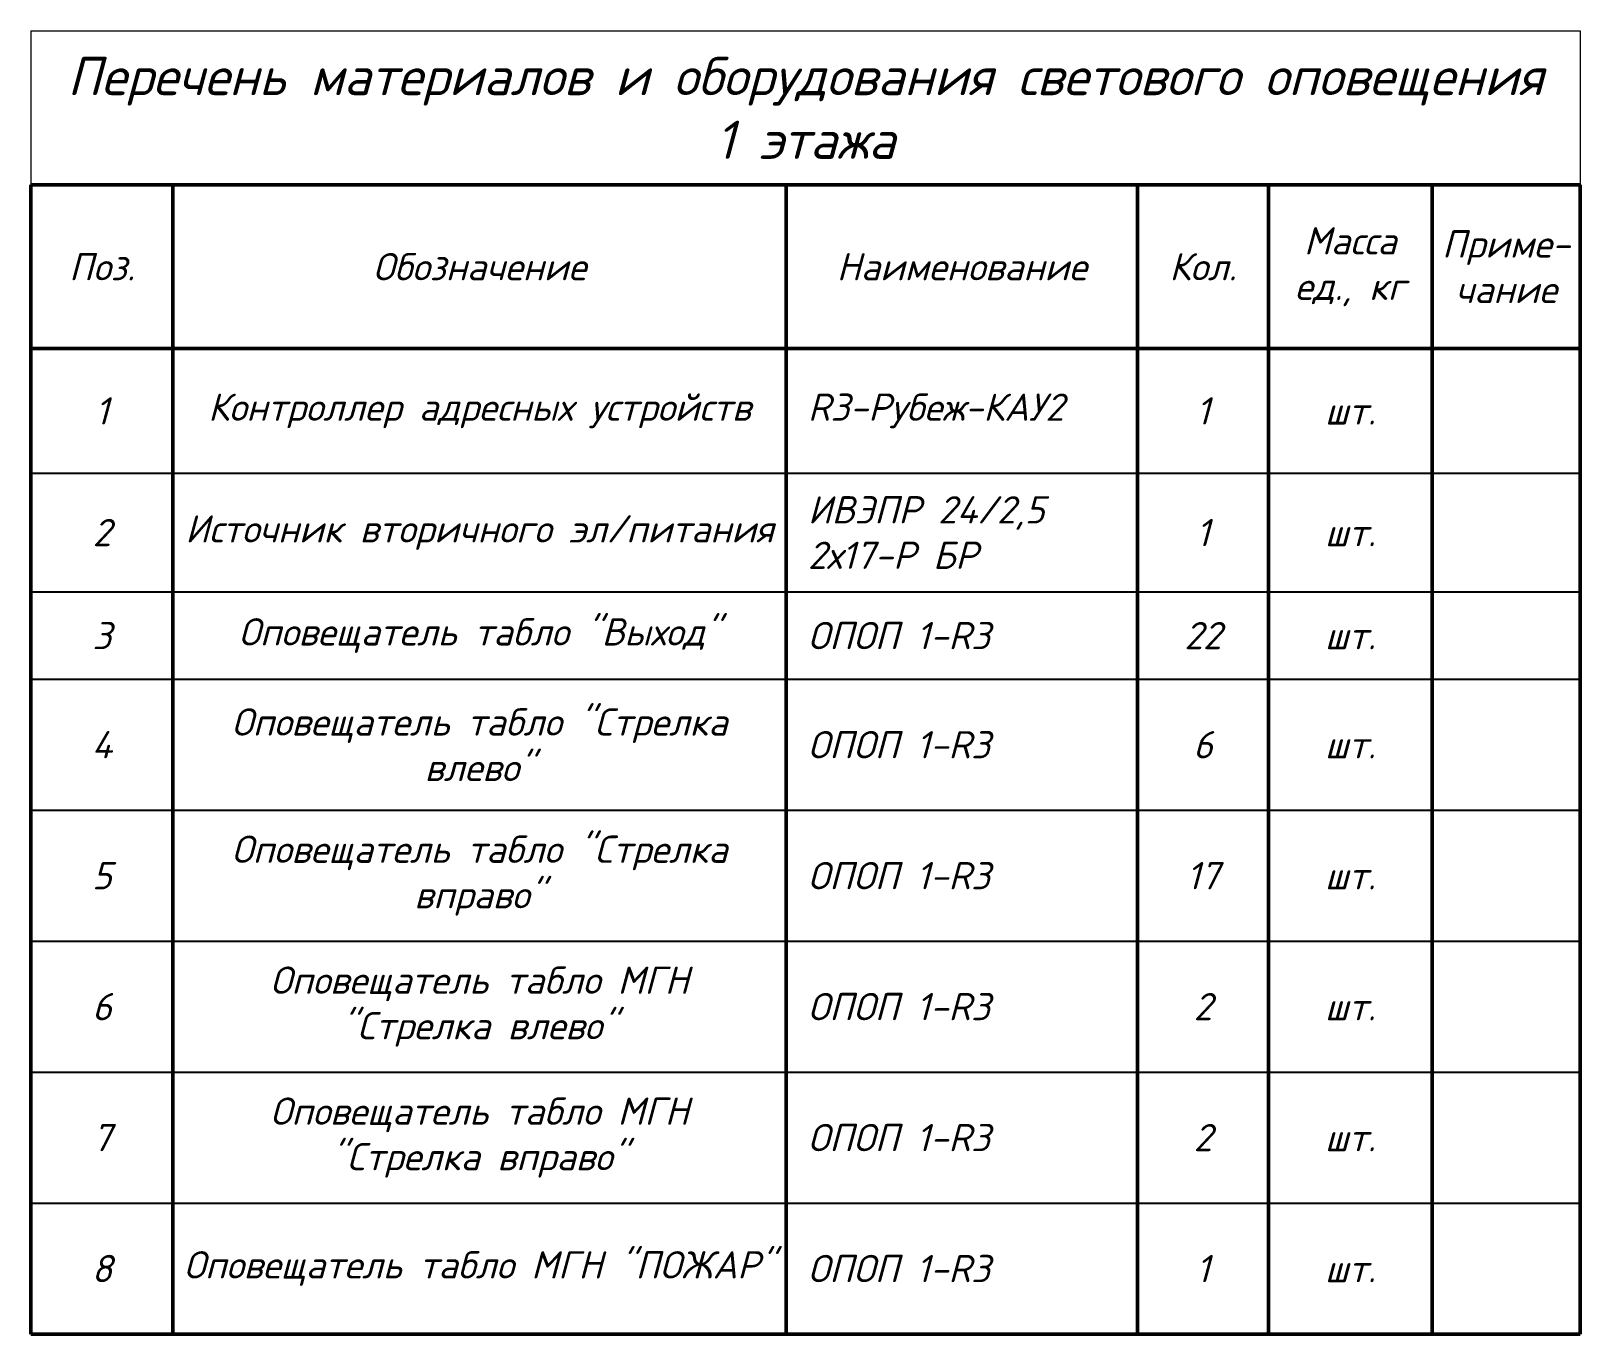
# Model space of a CAD drawing. Extents: x -152830 to 1281226, y -304852 to -2349.
# Drawn here: x 339479 to 353674, y -304852 to -292912 of the extents above; entities that cross this region are included whole.
import ezdxf

# ---------------------------------------------------------------- set-up
doc = ezdxf.new("R2010")
doc.units = 0
doc.header["$LTSCALE"] = 100
doc.layers.get('Defpoints').update_dxf_attribs({"color": 42})
doc.styles.add('OlympDesign', font='isocpeui.ttf', dxfattribs={"height": 250})

# ---------------------------------------------------------------- blocks, each defined once
blk = doc.blocks.new('*T2351')
at = {"color": 0, "lineweight": 50, "transparency": 16777216}
for p, q in [((0, -1410), (14195, -1410)), ((0, -1410), (0, -11940)), ((1300, -1410), (1300, -11940)), ((6919, -1410), (6919, -11940)), ((10139, -1410), (10139, -11940)), ((11339, -1410), (11339, -11940)), ((12839, -1410), (12839, -11940)), ((14195, -1410), (14195, -11940)), ((0, -2910), (14195, -2910)), ((0, -11940), (14195, -11940))]:
    blk.add_line(p, q, dxfattribs=at)
at = {"color": 0, "lineweight": -2, "transparency": 16777216}
for p, q in [((0, -4051), (14195, -4051)), ((0, -5140), (14195, -5140)), ((0, -5940), (14195, -5940)), ((0, -7140), (14195, -7140)), ((0, -8340), (14195, -8340)), ((0, -9540), (14195, -9540)), ((0, -10740), (14195, -10740))]:
    blk.add_line(p, q, dxfattribs=at)
at = {"layer": 'Defpoints', "color": 8, "linetype": 'ByBlock', "lineweight": 0, "transparency": 16777216}
for p, q in [((0, 0), (14195, 0)), ((0, 0), (0, -1410)), ((14195, 0), (14195, -1410))]:
    blk.add_line(p, q, dxfattribs=at)
at = {"color": 0, "transparency": 16777216, "style": 'OlympDesign'}
for s, insert, char_height, width, attachment_point in [('Перечень материалов и оборудования светового оповещения 1 этажа', (7097, -705), 350, 13794.54, 5), ('Масса ед., кг', (12089, -2160), 250, 1100, 5), ('Приме- чание', (13517, -2160), 250, 955.55, 5), ('Поз.', (650, -2160), 250, 900, 5), ('Обозначение', (4110, -2160), 250, 5219.44, 5), ('Наименование', (8529, -2160), 250, 2819.56, 5), ('Кол.', (10739, -2160), 250, 800, 5), ('1', (650, -3481), 250, 900, 5), ('Контроллер адресных устройств', (4110, -3481), 250, 5219.44, 5), ('R3-Рубеж-КАУ2', (7119, -3481), 250, 2819.56, 4), ('1', (10739, -3481), 250, 800, 5), ('шт.', (12089, -3481), 250, 1100, 5), ('ИВЭПР 24/2,5 2х17-Р БР', (7119, -4596), 250, 2819.56, 4), ('2', (650, -4596), 250, 900, 5), ('Источник вторичного эл/питания ', (4110, -4596), 250, 5219.44, 5), ('1', (10739, -4596), 250, 800, 5), ('шт.', (12089, -4596), 250, 1100, 5), ('Оповещатель табло "Выход"', (4110, -5540), 250, 5219.44, 5), ('3', (650, -5540), 250, 900, 5), ('ОПОП 1-R3', (7119, -5540), 250, 2819.56, 4), ('22', (10739, -5540), 250, 800, 5), ('шт.', (12089, -5540), 250, 1100, 5), ('Оповещатель табло "Стрелка влево"', (4110, -6540), 250, 5219.44, 5), ('4', (650, -6540), 250, 900, 5), ('ОПОП 1-R3', (7119, -6540), 250, 2819.56, 4), ('6', (10739, -6540), 250, 800, 5), ('шт.', (12089, -6540), 250, 1100, 5), ('Оповещатель табло "Стрелка вправо"', (4110, -7740), 250, 5219.44, 5), ('5', (650, -7740), 250, 900, 5), ('ОПОП 1-R3', (7119, -7740), 250, 2819.56, 4), ('17', (10739, -7740), 250, 800, 5), ('шт.', (12089, -7740), 250, 1100, 5), ('Оповещатель табло МГН "Стрелка влево" ', (4110, -8940), 250, 5219.44, 5), ('6', (650, -8940), 250, 900, 5), ('ОПОП 1-R3', (7119, -8940), 250, 2819.56, 4), ('2', (10739, -8940), 250, 800, 5), ('шт.', (12089, -8940), 250, 1100, 5), ('Оповещатель табло МГН "Стрелка вправо"', (4110, -10140), 250, 5219.44, 5), ('7', (650, -10140), 250, 900, 5), ('ОПОП 1-R3', (7119, -10140), 250, 2819.56, 4), ('2', (10739, -10140), 250, 800, 5), ('шт.', (12089, -10140), 250, 1100, 5), ('Оповещатель табло МГН "ПОЖАР"', (4110, -11340), 250, 5219.44, 5), ('ОПОП 1-R3', (7119, -11340), 250, 2819.56, 4), ('8', (650, -11340), 250, 900, 5), ('1', (10739, -11340), 250, 800, 5), ('шт.', (12089, -11340), 250, 1100, 5)]:
    blk.add_mtext(s, dxfattribs=dict(at, insert=insert, char_height=char_height, width=width, attachment_point=attachment_point))

msp = doc.modelspace()

# ---------------------------------------------------------------- block references
msp.add_blockref('*T2351', (339479.450736, -292911.740376))

doc.saveas('drawing.dxf')
